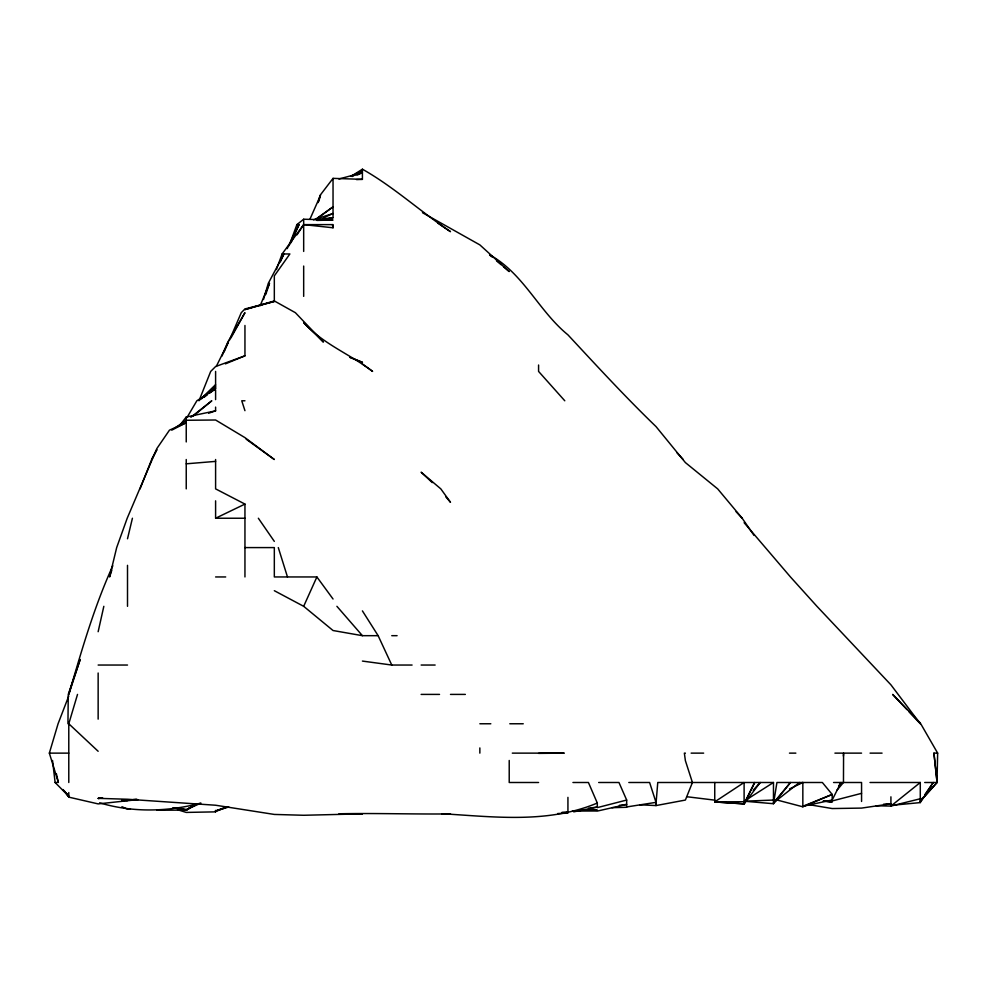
<?xml version="1.0" encoding="UTF-8"?>
<svg xmlns="http://www.w3.org/2000/svg" width="987" height="987" viewBox="0 0 987 987"><rect width="100%" height="100%" fill="white"/><g stroke="black" fill="none" stroke-linecap="round" stroke-linejoin="round"><path stroke-width="1.48" d="M67.943 723.767L68.263 694.404L80.194 659.452L68.782 694.404C81.563 650.815 93.962 607.19 112.814 565.773M177.907 809.821L186.235 812.424L215.573 811.857L215.598 810.389L215.598 811.511L226.776 807.119M906.979 709.628L892.655 694.404L920.279 722.977L937.65 753.13L937.008 782.494L920.279 801.222L922.882 797.484M215.573 811.857L215.598 810.956L226.776 806.786M843.391 756.067L843.577 753.13L843.466 782.494L836.89 790.303M656.022 803.504L657.761 782.494L744.112 782.494L744.112 803.887L714.748 801.95L744.112 803.85L760.175 782.494L753.155 790.266M98.145 631.717L103.832 606.314M127.508 538.766L132.418 518.237M318.085 202.594L320.133 195.253L333.038 178.363L362.414 179.35L362.414 169.196C393.887 186.938 420.45 211.613 450.491 231.661L437.92 223.136M318.826 201.126L320.121 196.721M263.504 299.48L268.291 283.331L283.923 253.967L280.32 261.95M56.358 773.685L58.369 782.494L49.35 753.13L58.073 723.767L68.782 695.946M68.782 782.494L68.782 723.767L77.517 694.404M111.889 569.968L109.582 576.951L116.676 547.588L127.2 518.237L156.871 448.53L169.468 430.147L186.235 422.707L171.75 430.147L186.235 420.265L215.598 420.006L244.949 437.623L274.324 459.51L246.182 439.19M265.725 294.521L269.5 283.331L260.149 305.711M276.397 269.574L282.109 253.967L303.675 224.617L333.038 224.617L333.038 227.775L303.675 224.617L297.025 234.82M289.154 245.578L296.902 224.617L303.675 219.225L333.038 220.027L316.889 220.422M140.068 488.873L151.665 459.51L156.871 449.653L151.653 459.51M198.979 400.784L210.7 371.42L215.598 366.535L244.949 355.826L244.949 325.476M222.001 356.036L227.824 342.057L244.949 312.694L230.872 338.06M229.243 340.663L241.26 312.694L244.949 308.956L274.324 301.454L274.324 275.879L289.87 253.967L282.109 253.967M224.123 351.841L228.379 342.057L216.264 366.436M291.005 242.79L299.036 224.617L296.902 224.617M310.017 219.015L320.541 195.253M412.085 665.041L391.765 665.041L378.132 635.677L362.414 635.677L333.038 630.52L303.675 606.314L316.889 576.951L274.324 576.951L274.324 547.588L244.949 547.588M744.112 803.887L754.66 782.494L744.112 803.85M287.18 248.638L299.036 224.617M773.475 800.05L744.112 801.197L773.475 803.714L776.942 782.494L822.356 782.494L832.189 794.436L802.838 806.293L832.189 799.988L840.986 782.494L838.58 786.145M186.987 417.501L196.857 400.784L215.598 388.779L215.598 371.42M890.916 805.404L920.279 802.591L933.27 782.494L924.609 794.979M179.745 425.372L186.235 417.032L215.598 410.839L215.598 407.1M920.279 801.222L937.082 782.494L933.936 753.13L937.65 753.13M201.755 398.662L215.598 384.868L200.127 399.723M203.754 396.836L215.598 386.99L203.408 397.107M193.205 416.07L211.798 400.784L190.873 417.279M920.279 802.591L920.279 782.494L890.916 806.071L876.234 805.774M799.445 782.494L773.475 802.863L790.488 782.494L773.475 803.714L773.475 782.494L744.914 782.494M316.136 219.287L333.038 206.863L315.643 219.287M203.877 397.354L207.393 394.788M209.737 393.073L215.598 388.779M714.748 782.494L714.748 801.839L744.112 782.494M745.395 800.383L773.475 782.494M350.916 176.426L362.414 169.196M156.871 810.265L186.235 810.08L195.204 804.553M352.199 176.537L362.414 170.591L351.73 176.179M192.921 805.898L186.235 810.08L195.167 804.861M186.235 810.08L195.586 804.713M789.489 788.946L802.838 782.494L802.838 806.798L776.411 799.852M215.598 500.841L215.598 518.237L244.949 504.086L244.949 576.951M356.813 175.23L362.414 172.7L338.911 179.005M323.378 217.819L333.038 213.5L313.471 219.817M172.676 807.934L186.235 809.673L200.213 803.455M802.838 806.798L832.189 794.436L832.189 799.988M225.381 363.87L244.949 355.826M208.602 413.245L215.598 410.839M215.598 810.956L228.811 806.959M798.434 783.826L802.838 782.494M572.941 782.494L588.425 782.494L597.308 803.036C548.056 823.689 494.758 816.903 443.151 813.794M274.324 301.454L244.949 309.585L274.324 300.936L295.384 312.694L323.403 342.057L303.675 322.564C322.934 344.093 350.225 354.21 372.617 371.42L362.414 364.03M832.189 800.951L861.565 793.338M598.677 782.494L618.96 782.494L626.671 800.05L597.308 807.625L597.308 803.036M920.279 798.754L890.916 806.071L890.916 796.83M200.916 803.06C167.901 811.894 132.492 812.708 99.613 802.813M573.718 811.857L597.308 807.082L588.486 808.193M639.884 804.787L656.022 805.565L685.385 800.062L692.43 782.494L685.385 760.656L684.361 753.13L685.385 753.13M322.761 219.57L325.698 219.052M328.634 218.522L333.038 217.745L333.038 178.363M130.444 800.013L121.635 799.902M133.381 799.544L136.317 799.075M101.081 798.027L98.145 798.483L102.549 798.051M656.022 805.565L656.022 802.357L626.671 806.947L626.671 800.05M619.33 805.343L626.671 804.43L597.308 811.08L579.677 810.45M315.421 219.546L333.038 217.745M130.444 808.871L127.508 809.167L121.919 806.712M102.549 797.928L98.145 798.347L127.508 799.248L215.598 805.232L274.324 814.435L303.675 815.274L362.414 813.843L346.252 813.781M186.235 463.816L215.598 461.385M562.059 812.326L567.932 811.857L567.932 797.36M883.575 804.22L890.916 803.8L861.565 808.094L832.189 808.55L808.711 804.602M356.541 179.597L362.414 179.35M137.785 799.828L121.635 800.543L137.785 799.618L98.145 803.899L68.782 797.138L68.782 792.549M572.337 811.129L597.308 810.167L579.677 810.093M557.655 813.535L567.932 813.165M611.989 807.687L626.671 807.28M538.581 753.389L564.231 753.13L512.302 753.13M714.748 801.839L744.112 801.74M244.949 400.784L241.753 400.784L244.949 410.678M215.598 518.237L244.949 518.237M215.598 576.951L225.69 576.951M391.765 635.677L397.095 635.677M98.145 665.041L127.508 665.041M421.128 665.041L435.131 665.041M421.128 694.404L439.523 694.404M450.491 694.404L465.346 694.404M479.855 723.767L490.823 723.767M509.798 723.767L523.246 723.767M49.35 753.13L68.782 753.13M691.134 753.13L703.645 753.13M789.464 753.13L795.855 753.13M834.916 753.13L861.565 753.13M870.065 753.13L882.057 753.13M52.533 760.471L55.124 782.494L57.221 782.494M538.581 782.494L509.218 782.494L509.218 760.459M628.818 782.494L649.606 782.494L656.022 802.357M833.559 782.494L861.565 782.494L861.565 801.456M870.003 782.494L920.279 782.494M924.72 782.494L937.082 782.494L933.936 753.13M338.911 813.781C376.146 813.029 413.269 814.337 450.491 813.905L441.682 813.769M823.392 801.111L832.189 802.049L823.392 800.951M686.853 796.731L714.748 800.149M362.414 661.08L391.765 665.041M177.191 807.971L186.235 809.673M244.949 504.086L215.598 488.873L215.598 459.51M274.324 590.695L303.675 606.314M422.473 212.674L479.855 244.887L509.218 271.561L503.444 266.675M489.651 254.843C523.517 273.424 538.655 310.967 567.932 334.852C596.802 365.893 625.499 397.144 656.022 426.594L685.385 462.582L717.672 488.873L742.175 518.237L754.019 535.386M489.577 254.954L491.884 256.904M496.51 260.815L501.125 264.713M432.281 482.618L421.128 472.193L440.819 488.873L450.491 502.284L445.692 496.695M68.782 723.767L98.145 751.28M55.124 782.494L68.782 796.373L63.97 790.587M909.027 711.8L920.279 723.767L890.916 684.818L816.94 606.314L790.451 576.951L744.112 522.703M736.08 511.71L742.175 518.237M676.946 452.737L683.226 459.51M564.786 400.784L538.581 371.42L538.581 365.017M336.9 606.314L362.414 635.677M63.008 789.514L68.782 796.546L66.092 793.03M66.092 793.314L68.782 796.916M316.889 576.951L333.038 599.01M258.347 518.237L274.324 541.382M362.414 610.891L378.132 635.677M278.297 547.588L287.476 576.951M332.422 224.617L333.038 227.775M479.855 747.936L479.855 753.13M303.675 219.225L303.675 223.667M303.675 224.617L303.675 251.426M303.675 266.046L303.675 296.359M215.598 390.013L215.598 399.624M186.235 417.032L186.235 441.942M186.235 459.51L186.235 488.873M127.508 565.341L127.508 606.314M98.145 673.011L98.145 719.141M127.508 800.482L123.104 800.013L127.508 800.482M362.414 362.328L349.83 357.294L362.414 362.328"/></g></svg>
